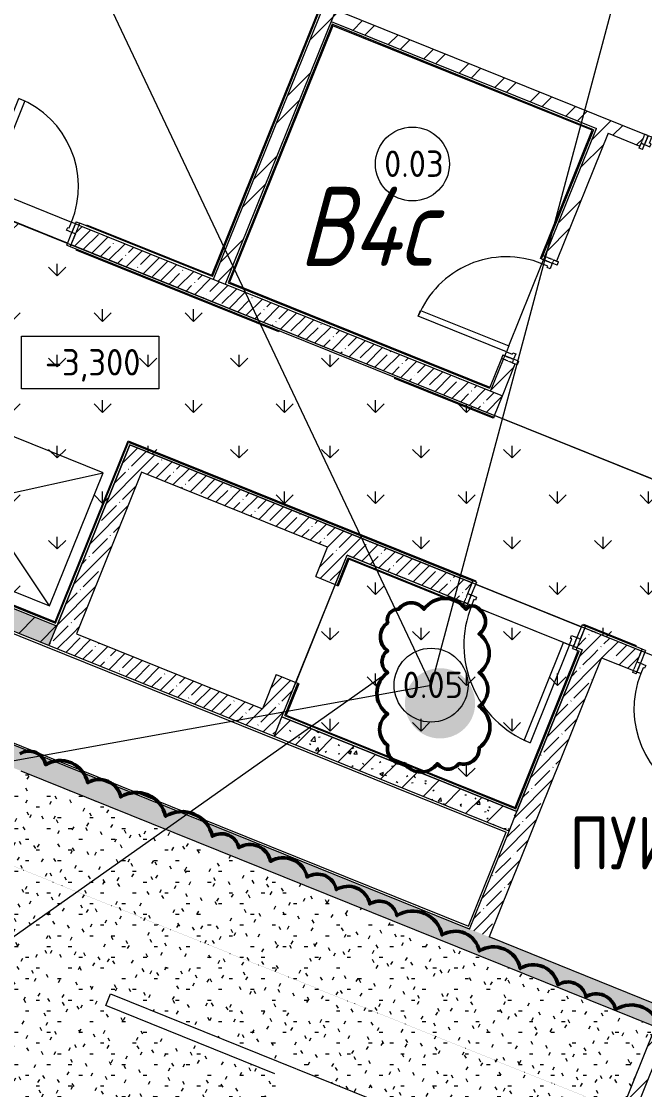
# Model space of a CAD drawing. Header units: millimetres. Extents: x -584918 to 2941280, y 3000189 to 4229862.
# Drawn here: x 215026 to 220931, y 3468986 to 3479102 of the extents above; entities that cross this region are included whole.
import ezdxf

# ---------------------------------------------------------------- set-up
doc = ezdxf.new("R2010")
doc.units = ezdxf.units.MM
doc.linetypes.add('ASVP_Линия разреза', pattern=[20, 0, -10, 0, -10])
doc.linetypes.add('ASVP_Невидимые', pattern=[5, 3, -2])
for name, color, linetype, lineweight in [('Аннотация', 7, 'Continuous', 0), ('Двери', 7, 'Continuous', 0), ('Линии', 7, 'Continuous', 0), ('Марки помещений', 7, 'Continuous', 0), ('Обобщенные модели', 7, 'Continuous', 0), ('Отметки', 7, 'Continuous', 0), ('Перекрытие', 7, 'Continuous', 0), ('Разрезы', 7, 'Continuous', 0), ('Стены внутренние', 7, 'Continuous', 0), ('Стены несущие', 7, 'Continuous', 0), ('Стены отделка', 7, 'Continuous', 0), ('Стены перегородки', 7, 'Continuous', 0), ('Стены штриховка', 7, 'Continuous', 0), ('Узлы', 7, 'Continuous', 0), ('экспертиза ДУ', 1, 'Continuous', 0), ('экспертиза ДУ категории', 1, 'Continuous', 0), ('экспертиза ДУ пояснения', 6, 'Continuous', 0), ('экспертиза условные обозначения', 1, 'Continuous', 0)]:
    doc.layers.add(name, color=color, linetype=linetype, lineweight=lineweight)
doc.styles.add('GOST Common_2', font='', dxfattribs={"height": 500})
doc.styles.add('GOST Common_5', font='', dxfattribs={"width": 0.9, "height": 500})
doc.styles.add('mytext', font='isocpeur.ttf', dxfattribs={"width": 0.8, "oblique": 14.999978})
doc.styles.get('GOST Common_2').set_extended_font_data('GOST Common')
doc.styles.get('GOST Common_5').set_extended_font_data('GOST Common')
pattern_1 = [(45, (195455.01, 3453476.28), (-114.04925, 114.04925), []), (45, (195569.06, 3453476.28), (-114.04925, 114.04925), [201.612, -40.322, 3.353, -36.97])]
pattern_2 = [(45, (195455, 3453476.28), (-235.7317, 235.7317), []), (45, (195612.16, 3453476.28), (-235.7317, 235.7317), [])]
pattern_3 = [(45, (195455, 3453476.28), (-141.4214, 141.4214), [])]
pattern_4 = [(50, (195455, 3453476.28), (364.368, -31.8783), [38.1, -419.1]), (355, (195455, 3453476.3), (-70.486, 382.1133), [30.48, -335.28]), (100.451, (195485.37, 3453473.62), (293.885, 350.2334), [32.38, -356.18]), (46.184, (195455, 3453577.9), (542.1585, -84.086), [57.15, -628.65]), (96.636, (195500.2, 3453570.9), (474.805, 494.8554), [48.57, -534.27]), (351.184, (195455, 3453577.9), (474.81, 494.85), [45.72, -502.92]), (21, (195505.8, 3453552.48), (303.2285, -204.5305), [38.1, -419.1]), (326, (195505.8, 3453552.5), (123.604, 368.376), [30.48, -335.28]), (71.451, (195531.08, 3453535.44), (426.834, 163.8427), [32.38, -356.18]), (37.5, (195455.01, 3453476.28), (6.17665, 169.11015), [16.764, -314.452, 16.764, -323.596, -336.55]), (37.5, (195455.01, 3453476.28), (6.17665, 169.11015), [-671.576, 16.764, -319.786]), (7.5, (195455, 3453476.28), (133.6389, 200.3615), [16.764, -177.292, 16.764, -306.832, -128.27]), (7.5, (195455, 3453476.28), (133.6389, 200.3615), [-517.652, 16.764, -111.506]), (327.5, (195341.72, 3453476.28), (271.1818, -11.45836), [16.764, -110.236, 16.764, -379.476, -525.78]), (327.5, (195341.72, 3453476.28), (271.1818, -11.45836), [-523.24, 16.764, -509.016]), (317.5, (195290.92, 3453476.28), (296.2585, 50.8528), [16.764, -148.336, 16.764, -246.38, -373.38]), (317.5, (195290.92, 3453476.28), (296.2585, 50.8528), [-428.244, 16.764, -356.616])]
pattern_5 = [(90, (169242.33, 3443500.9), (-431.0523, 431.0523), [114.3, -747.8046]), (45, (169242.3, 3443500.9), (-431.0523, 431.0523), [114.3, -495.3]), (135, (169242.3, 3443500.9), (-431.0523, -431.0523), [114.3, -495.3])]

# ---------------------------------------------------------------- blocks, each defined once
blk = doc.blocks.new('ASVP_ДверьПротивопожарнаяСтальная_1 полотно - EI30 1000х2000h_полотно_ Г Пр _925 в свету_-7408148-АР Этаж 00')
at = {"layer": 'Двери', "lineweight": 18}
for p, q in [((-500, 1100), (-440, 1100)), ((-500, 100), (-500, 1100)), ((-440, 1100), (-440, 100)), ((-540, 100), (-500, 100)), ((-540, 10), (-540, 100)), ((-485, 10), (-540, 10)), ((-440, 100), (-500, 100)), ((-500, 100), (-500, 40)), ((-500, 40), (-485, 40)), ((-485, 40), (-485, 10)), ((485, 40), (500, 40)), ((485, 10), (485, 40)), ((540, 10), (485, 10)), ((500, 100), (540, 100)), ((500, 40), (500, 100)), ((540, 100), (540, 10))]:
    blk.add_line(p, q, dxfattribs=at)
at = {"layer": 'Двери', "linetype": 'ASVP_Невидимые', "lineweight": 18}
for p, q in [((-575, 100), (-540, 100)), ((-575, 10), (-575, 100)), ((-540, 10), (-575, 10)), ((-540, 100), (-540, 10)), ((540, 100), (575, 100)), ((540, 10), (540, 100)), ((575, 10), (540, 10)), ((575, 100), (575, 10))]:
    blk.add_line(p, q, dxfattribs=at)
at = {"layer": 'Двери'}
blk.add_arc((-500, 100), 1000, 0, 90, dxfattribs=at)
blk = doc.blocks.new('ASVP_ДверьСтальная_1 полотно - Внутренняя 900х2000h_полотно_ Г Пр _825 в свету_-7461684-АР Этаж 00')
at = {"layer": 'Двери', "lineweight": 18}
for p, q in [((-450, 1000), (-390, 1000)), ((-450, 100), (-450, 1000)), ((-390, 1000), (-390, 100)), ((-490, 100), (-450, 100)), ((-490, 10), (-490, 100)), ((-435, 10), (-490, 10)), ((-390, 100), (-450, 100)), ((-450, 100), (-450, 40)), ((-450, 40), (-435, 40)), ((-435, 40), (-435, 10)), ((435, 40), (450, 40)), ((435, 10), (435, 40)), ((490, 10), (435, 10)), ((450, 100), (490, 100)), ((450, 40), (450, 100)), ((490, 100), (490, 10))]:
    blk.add_line(p, q, dxfattribs=at)
at = {"layer": 'Двери', "linetype": 'ASVP_Невидимые', "lineweight": 18}
for p, q in [((-525, 100), (-490, 100)), ((-525, 10), (-525, 100)), ((-490, 10), (-525, 10)), ((-490, 100), (-490, 10)), ((490, 100), (525, 100)), ((490, 10), (490, 100)), ((525, 10), (490, 10)), ((525, 100), (525, 10))]:
    blk.add_line(p, q, dxfattribs=at)
at = {"layer": 'Двери'}
blk.add_arc((-450, 100), 900, 0, 90, dxfattribs=at)
blk = doc.blocks.new('ASVP_ДверьПротивопожарнаяСтальная_2 полотна - EI15 1370х2000h_полотна_ Г Пр _1250 в свету_-5802941-АР Этаж 00')
at = {"layer": 'Двери', "lineweight": 18}
for p, q in [((-685, 1000), (-625, 1000)), ((-685, 100), (-685, 1000)), ((-625, 1000), (-625, 100)), ((685, 570), (625, 570)), ((625, 570), (625, 100)), ((685, 100), (685, 570)), ((-725, 100), (-685, 100)), ((-725, 10), (-725, 100)), ((-670, 10), (-725, 10)), ((-625, 100), (-685, 100)), ((-685, 100), (-685, 40)), ((-685, 40), (-670, 40)), ((-670, 40), (-670, 10)), ((625, 100), (685, 100)), ((685, 40), (670, 40)), ((670, 40), (670, 10)), ((670, 10), (725, 10)), ((725, 100), (685, 100)), ((685, 100), (685, 40)), ((725, 10), (725, 100))]:
    blk.add_line(p, q, dxfattribs=at)
at = {"layer": 'Двери', "linetype": 'ASVP_Невидимые', "lineweight": 18}
for p, q in [((-750, 100), (-725, 100)), ((-750, 10), (-750, 100)), ((-725, 10), (-750, 10)), ((-725, 100), (-725, 10)), ((750, 100), (725, 100)), ((725, 100), (725, 10)), ((725, 10), (750, 10)), ((750, 10), (750, 100))]:
    blk.add_line(p, q, dxfattribs=at)
at = {"layer": 'Двери'}
for centre, radius, start, end in [((-685, 100), 900, 360, 90), ((685, 100), 470, 90, 180)]:
    blk.add_arc(centre, radius, start, end, dxfattribs=at)
blk = doc.blocks.new('ASVP_ДверьСтальная_1 полотно - Внутренняя 900х2000h_полотно_ Г Л _825 в свету_-7461746-АР Этаж 00')
at = {"layer": 'Двери', "lineweight": 18}
for p, q in [((450, 960), (390, 960)), ((390, 960), (390, 60)), ((450, 60), (450, 960)), ((-450, 60), (-490, 60)), ((-490, 60), (-490, -30)), ((-450, 0), (-450, 60)), ((-435, 0), (-450, 0)), ((-435, -30), (-435, 0)), ((390, 60), (450, 60)), ((450, 0), (435, 0)), ((435, 0), (435, -30)), ((490, 60), (450, 60)), ((450, 60), (450, 0)), ((490, -30), (490, 60)), ((-490, -30), (-435, -30)), ((435, -30), (490, -30))]:
    blk.add_line(p, q, dxfattribs=at)
at = {"layer": 'Двери', "linetype": 'ASVP_Невидимые', "lineweight": 18}
for p, q in [((-490, 60), (-525, 60)), ((-525, 60), (-525, -30)), ((-490, -30), (-490, 60)), ((525, 60), (490, 60)), ((490, 60), (490, -30)), ((525, -30), (525, 60)), ((-525, -30), (-490, -30)), ((490, -30), (525, -30))]:
    blk.add_line(p, q, dxfattribs=at)
at = {"layer": 'Двери'}
blk.add_arc((450, 60), 900, 90, 180, dxfattribs=at)
blk = doc.blocks.new('ASVP_ДверьСтальная_1 полотно - Внутренняя 900х2000h_полотно_ Г Пр _825 в свету_-7461738-АР Этаж 00')
at = {"layer": 'Двери', "lineweight": 18}
for p, q in [((-450, 960), (-390, 960)), ((-450, 60), (-450, 960)), ((-390, 960), (-390, 60)), ((-490, 60), (-450, 60)), ((-490, -30), (-490, 60)), ((-390, 60), (-450, 60)), ((-450, 60), (-450, 0)), ((-450, 0), (-435, 0)), ((-435, 0), (-435, -30)), ((435, 0), (450, 0)), ((435, -30), (435, 0)), ((450, 60), (490, 60)), ((450, 0), (450, 60)), ((490, 60), (490, -30)), ((-435, -30), (-490, -30)), ((490, -30), (435, -30))]:
    blk.add_line(p, q, dxfattribs=at)
at = {"layer": 'Двери', "linetype": 'ASVP_Невидимые', "lineweight": 18}
for p, q in [((-525, 60), (-490, 60)), ((-525, -30), (-525, 60)), ((-490, 60), (-490, -30)), ((490, 60), (525, 60)), ((490, -30), (490, 60)), ((525, 60), (525, -30)), ((-490, -30), (-525, -30)), ((525, -30), (490, -30))]:
    blk.add_line(p, q, dxfattribs=at)
at = {"layer": 'Двери'}
blk.add_arc((-450, 60), 900, 0, 90, dxfattribs=at)
blk = doc.blocks.new('ASVP_ОТКОС_Оштукатуривание дверного откоса - Оштукатуривание дверного откоса-5867985-АР Этаж 00')
at = {"layer": 'Обобщенные модели'}
for p, q in [((-575, 0), (-575, 130)), ((-540, 0), (-540, 130)), ((540, 0), (540, 130)), ((575, 130), (575, 0)), ((-540, 0), (-575, 0)), ((540, 0), (575, 0))]:
    blk.add_line(p, q, dxfattribs=at)
blk = doc.blocks.new('ASVP_ОТКОС_Оштукатуривание дверного откоса - Оштукатуривание дверного откоса-6302083-АР Этаж 00')
at = {"layer": 'Обобщенные модели'}
for p, q in [((-575, 0), (-575, 20)), ((-540, 0), (-575, 0)), ((-540, 0), (-540, 20)), ((540, 0), (540, 20)), ((540, 0), (575, 0)), ((575, 20), (575, 0))]:
    blk.add_line(p, q, dxfattribs=at)
blk = doc.blocks.new('ASVP_ОТКОС_Оштукатуривание дверного откоса - Оштукатуривание дверного откоса-V10-АР Этаж 00')
at = {"layer": 'Обобщенные модели'}
for p, q in [((-525, 0), (-525, 130)), ((-490, 0), (-490, 130)), ((490, 0), (490, 130)), ((525, 130), (525, 0)), ((-490, 0), (-525, 0)), ((490, 0), (525, 0))]:
    blk.add_line(p, q, dxfattribs=at)
blk = doc.blocks.new('ASVP_ОТКОС_Оштукатуривание дверного откоса - Оштукатуривание дверного откоса-V11-АР Этаж 00')
at = {"layer": 'Обобщенные модели'}
for p, q in [((-525, 0), (-525, 20)), ((-490, 0), (-525, 0)), ((-490, 0), (-490, 20)), ((490, 0), (490, 20)), ((490, 0), (525, 0)), ((525, 20), (525, 0))]:
    blk.add_line(p, q, dxfattribs=at)
blk = doc.blocks.new('ASVP_ОТКОС_Оштукатуривание дверного откоса - Оштукатуривание дверного откоса-7461743-АР Этаж 00')
at = {"layer": 'Обобщенные модели'}
for p, q in [((-525, 0), (-525, 50)), ((-490, 0), (-525, 0)), ((-490, 0), (-490, 50)), ((490, 0), (490, 50)), ((490, 0), (525, 0)), ((525, 50), (525, 0))]:
    blk.add_line(p, q, dxfattribs=at)
blk = doc.blocks.new('ASVP_Марка_Помещение_ОдноЗначение - Номер-684784-АР Этаж 00')
at = {"layer": 'Марки помещений'}
blk.add_circle((0, 0), 3.5, dxfattribs=at)
blk = doc.blocks.new('Высотные отметки - Рамка-5093-АР Этаж 00')
at = {"layer": 'Аннотация'}
for p, q in [((-6.5, 0), (-6.5, 5)), ((-6.5, 5), (6.5, 5)), ((6.5, 5), (6.5, 0)), ((6.5, 0), (-6.5, 0))]:
    blk.add_line(p, q, dxfattribs=at)

msp = doc.modelspace()

# ---------------------------------------------------------------- hatches: boundary and pattern name
at = {"layer": 'Стены внутренние'}
h = msp.add_hatch(dxfattribs=at)
h.set_pattern_fill('FP_6', color=256, style=0, pattern_type=2)
h.set_pattern_definition(pattern_2)
h.paths.add_polyline_path([(216958.297, 3476614.408), (218976.689, 3481623.01), (218865.387, 3481667.863), (216846.995, 3476659.261), (216849.728, 3476658.16)])
h = msp.add_hatch(dxfattribs=at)
h.set_pattern_fill('FP_6', color=256, style=0, pattern_type=2)
h.set_pattern_definition(pattern_2)
h.paths.add_polyline_path([(222068.927, 3477444.33), (222113.78, 3477555.632), (221905.088, 3477639.732), (221860.235, 3477528.429), (221905.088, 3477510.354)])
h.paths.add_polyline_path([(220886.34, 3477920.894), (220931.193, 3478032.197), (218004.871, 3479211.461), (217960.018, 3479100.159), (220691.108, 3477999.57)])
h = msp.add_hatch(dxfattribs=at)
h.set_pattern_fill('FP_6', color=256, style=0, pattern_type=2)
h.set_pattern_definition(pattern_2)
h.paths.add_polyline_path([(219583.176, 3475556.621), (219704.653, 3475858.065), (219593.351, 3475902.918), (219471.874, 3475601.474)])
h.paths.add_polyline_path([(220097.118, 3476831.96), (220584.896, 3478042.372), (220473.594, 3478087.225), (219985.816, 3476876.813), (220069.293, 3476843.173)])
h = msp.add_hatch(dxfattribs=at)
h.set_pattern_fill('FP_8', color=256, style=0, pattern_type=2)
h.set_pattern_definition(pattern_1)
h.paths.add_polyline_path([(219508.421, 3475371.117), (219583.176, 3475556.621), (215571.657, 3477173.203), (215496.901, 3476987.7), (218770.418, 3475668.522)])
h.paths.add_polyline_path([(214523.007, 3477380.165), (214597.762, 3477565.669), (214574.574, 3477575.013), (214499.819, 3477389.509)])
h = msp.add_hatch(dxfattribs=at)
h.set_pattern_fill('FP_8', color=256, style=0, pattern_type=2)
h.set_pattern_definition(pattern_1)
h.paths.add_polyline_path([(223038.253, 3468773.551), (223113.008, 3468959.055), (222630.698, 3469153.418), (222555.943, 3468967.914), (222926.951, 3468818.404)])
h.paths.add_polyline_path([(221164.665, 3469528.579), (221239.42, 3469714.083), (207078.286, 3475420.808), (207003.53, 3475235.305), (221146.114, 3469536.054)])
h.paths.add_polyline_path([(206029.636, 3475627.77), (206104.391, 3475813.274), (202763.244, 3477159.706), (202688.488, 3476974.202), (206027.556, 3475628.608)])
h = msp.add_hatch(dxfattribs=at)
h.set_pattern_fill('FP_4', color=256, style=0, pattern_type=2)
h.set_pattern_definition(pattern_3)
h.paths.add_polyline_path([(215287.517, 3473190.756), (215362.273, 3473376.26), (208747.295, 3476041.997), (208672.54, 3475856.493), (214929.038, 3473335.218)])
h.paths.add_polyline_path([(207698.645, 3476248.958), (207773.4, 3476434.462), (207663.866, 3476478.603), (207589.111, 3476293.099)])
h = msp.add_hatch(dxfattribs=at)
h.set_pattern_fill('FP_5', color=256, style=0, pattern_type=2)
h.set_pattern_definition(pattern_4)
h.paths.add_polyline_path([(215287.517, 3473190.756), (215362.273, 3473376.26), (208747.295, 3476041.997), (208672.54, 3475856.493), (214929.038, 3473335.218)])
h.paths.add_polyline_path([(207698.645, 3476248.958), (207773.4, 3476434.462), (207663.866, 3476478.603), (207589.111, 3476293.099)])
h = msp.add_hatch(dxfattribs=at)
h.set_pattern_fill('FP_8', color=256, style=0, pattern_type=2)
h.set_pattern_definition(pattern_1)
h.paths.add_polyline_path([(215547.777, 3473301.504), (216239.263, 3475017.414), (216053.759, 3475092.169), (215362.273, 3473376.26), (215459.976, 3473336.887)])
h = msp.add_hatch(dxfattribs=at)
h.set_pattern_fill('FP_8', color=256, style=0, pattern_type=2)
h.set_pattern_definition(pattern_1)
h.paths.add_polyline_path([(220523.846, 3473075.162), (220598.601, 3473260.666), (220363.52, 3473355.4), (220288.765, 3473169.896), (220338.342, 3473149.917)])
h.paths.add_polyline_path([(219222.118, 3473599.739), (219296.874, 3473785.243), (216239.263, 3475017.414), (216164.507, 3474831.91), (218770.418, 3473781.767)])
h = msp.add_hatch(dxfattribs=at)
h.set_pattern_fill('FP_8', color=256, style=0, pattern_type=2)
h.set_pattern_definition(pattern_1)
h.paths.add_polyline_path([(217495.566, 3472516.574), (217626.388, 3472841.206), (217440.884, 3472915.961), (217310.062, 3472591.329)])
h.paths.add_polyline_path([(218000.164, 3473768.725), (218112.297, 3474046.98), (217926.793, 3474121.736), (217814.66, 3473843.48)])
h = msp.add_hatch(dxfattribs=at)
h.set_pattern_fill('FP_8', color=256, style=0, pattern_type=2)
h.set_pattern_definition(pattern_1)
h.paths.add_polyline_path([(217420.811, 3472331.07), (217495.566, 3472516.574), (215362.273, 3473376.26), (215287.517, 3473190.756)])
h = msp.add_hatch(dxfattribs=at)
h.set_pattern_fill('FP_8', color=256, style=0, pattern_type=2)
h.set_pattern_definition(pattern_1)
h.paths.add_polyline_path([(222286.132, 3472364.987), (222360.887, 3472550.491), (221873.94, 3472746.723), (221799.185, 3472561.22), (222100.628, 3472439.742)])
h.paths.add_polyline_path([(220825.29, 3472953.685), (220900.045, 3473139.188), (220598.601, 3473260.666), (220523.846, 3473075.162), (220691.108, 3473007.758)])
h = msp.add_hatch(dxfattribs=at)
h.set_pattern_fill('FP_8', color=256, style=0, pattern_type=2)
h.set_pattern_definition(pattern_1)
h.paths.add_polyline_path([(219458.584, 3470431.733), (220523.846, 3473075.162), (220338.342, 3473149.917), (219273.08, 3470506.488), (219423.924, 3470445.701)])
h = msp.add_hatch(dxfattribs=at)
h.set_pattern_fill('FP_4', color=256, style=0, pattern_type=2)
h.set_pattern_definition(pattern_3)
h.paths.add_polyline_path([(219646.856, 3471434.007), (219721.612, 3471619.511), (217495.566, 3472516.574), (217420.811, 3472331.07), (218770.418, 3471787.199)])
h = msp.add_hatch(dxfattribs=at)
h.set_pattern_fill('FP_5', color=256, style=0, pattern_type=2)
h.set_pattern_definition(pattern_4)
h.paths.add_polyline_path([(219646.856, 3471434.007), (219721.612, 3471619.511), (217495.566, 3472516.574), (217420.811, 3472331.07), (218770.418, 3471787.199)])
h = msp.add_hatch(dxfattribs=at)
h.set_pattern_fill('FP_6', color=256, style=0, pattern_type=2)
h.set_pattern_definition(pattern_2)
h.paths.add_polyline_path([(220592.926, 3468163.326), (221146.114, 3469536.054), (221034.812, 3469580.908), (220481.623, 3468208.18)])
at = {"layer": 'Узлы'}
h = msp.add_hatch(dxfattribs=at)
h.set_pattern_fill('FP_9', color=256, style=0, pattern_type=2)
h.set_pattern_definition([(0, (195455.01, 3453476.28), (406.4, 101.6), [33.528, -271.272, 33.528, -271.272, -1625.6]), (0, (195455.01, 3453476.28), (406.4, 101.6), [-609.6, 33.528, -576.072, 33.528, -271.272, -711.2]), (0, (195455.01, 3453476.28), (406.4, 101.6), [-1524, 33.528, -169.672, 33.528, -474.472]), (120, (195607.41, 3453527.08), (-291.18818, 301.15272), [33.528, -271.272, 33.528, -271.272, -1625.6]), (120, (195607.41, 3453527.08), (-291.18818, 301.15272), [-609.6, 33.528, -576.072, 33.528, -271.272, -711.2]), (120, (195607.41, 3453527.08), (-291.18818, 301.15272), [-1524, 33.528, -169.672, 33.528, -474.472]), (240, (195658.21, 3453730.28), (-115.21182, -402.75272), [33.528, -271.272, 33.528, -271.272, -1625.6]), (240, (195658.21, 3453730.28), (-115.21182, -402.75272), [-609.6, 33.528, -576.072, 33.528, -271.272, -711.2]), (240, (195658.21, 3453730.28), (-115.21182, -402.75272), [-1524, 33.528, -169.672, 33.528, -474.472])])
h.paths.add_polyline_path([(217523.411, 3467330.256), (217483.944, 3468083.325), (217315.544, 3468205.675), (217624.544, 3468221.869), (217470.831, 3468333.548), (217428.746, 3469136.563), (215825.832, 3469782.513), (215870.685, 3469893.816), (220421.819, 3468059.777), (221034.812, 3469580.908), (215024.49, 3472002.978), (213753.65, 3468849.414), (216966.918, 3467554.515)])
at = {"layer": 'экспертиза ДУ', "lineweight": 0}
h = msp.add_hatch(color=5, dxfattribs=at)
edge = h.paths.add_edge_path()
edge.add_arc((218993.013, 3472643.992), 332.544, 0, 360)
at = {"layer": 'экспертиза условные обозначения'}
h = msp.add_hatch(dxfattribs=at)
h.set_pattern_fill('GRASS', color=3, scale=24)
h.set_pattern_definition(pattern_5)
h.paths.add_polyline_path([(224331.519, 3473427.481), (222571.033, 3469058.867), (221179.754, 3469619.531), (222360.887, 3472550.491), (216053.759, 3475092.169), (215362.273, 3473376.26), (213228.979, 3474235.945), (213920.465, 3475951.855), (213734.962, 3476026.61), (213043.476, 3474310.7), (208754.578, 3476039.062), (207663.866, 3476478.603), (208228.268, 3477879.156), (207111.508, 3478318.412), (207261.018, 3478689.42), (207158.991, 3478730.535), (207719.655, 3480121.814)])
h = msp.add_hatch(dxfattribs=at)
h.set_pattern_fill('GRASS', color=4, scale=24)
h.set_pattern_definition(pattern_5)
h.paths.add_polyline_path([(218112.297, 3474046.98), (220338.342, 3473149.917), (219721.612, 3471619.511), (217495.566, 3472516.574)])

# ---------------------------------------------------------------- linework, layer by layer
at = {"layer": 'Линии'}
for p, q in [((215799.898, 3474827.902), (213958.773, 3475569.848)), ((215291.563, 3473566.476), (213958.773, 3475569.848)), ((213450.438, 3474308.422), (215799.898, 3474827.902)), ((215291.563, 3473566.476), (215799.898, 3474827.902)), ((213450.438, 3474308.422), (215291.563, 3473566.476)), ((221034.812, 3469580.908), (215024.49, 3472002.978)), ((215825.832, 3469782.513), (215870.685, 3469893.816)), ((215870.685, 3469893.816), (220421.819, 3468059.777)), ((217428.746, 3469136.563), (215825.832, 3469782.513)), ((220421.819, 3468059.777), (221034.812, 3469580.908))]:
    msp.add_line(p, q, dxfattribs=at)
at = {"layer": 'Перекрытие'}
for p, q in [((214722.977, 3477515.209), (215502.093, 3477201.237)), ((215464.438, 3477000.782), (214555.47, 3477367.083)), ((219643.811, 3476028.133), (219957.783, 3476807.249)), ((220992.451, 3474773.075), (219508.421, 3475371.117)), ((219329.337, 3473772.16), (220331.057, 3473368.482)), ((218000.164, 3473768.725), (217626.388, 3472841.206)), ((220163.55, 3473220.356), (219291.682, 3473571.706))]:
    msp.add_line(p, q, dxfattribs=at)
at = {"layer": 'Разрезы', "linetype": 'ASVP_Линия разреза'}
msp.add_line((165404.223, 3491069.08), (233215.64, 3463742.091), dxfattribs=at)
at = {"layer": 'Стены внутренние'}
for p, q in [((216830.383, 3476698.3), (218788.971, 3481558.499)), ((217976.63, 3479061.12), (216997.336, 3476631.02)), ((220434.555, 3478070.613), (217976.63, 3479061.12)), ((219944.908, 3476855.563), (220434.555, 3478070.613)), ((215639.421, 3477167.458), (215643.159, 3477176.734)), ((215643.159, 3477176.734), (216830.383, 3476698.3)), ((215549.715, 3476944.854), (215545.977, 3476935.579)), ((217465.941, 3476161.862), (215545.977, 3476935.579)), ((219954.183, 3476851.825), (219944.908, 3476855.563)), ((216997.336, 3476631.02), (219464.537, 3475636.775)), ((217469.679, 3476171.137), (217465.941, 3476161.862)), ((218564.151, 3475730.081), (218560.413, 3475720.806)), ((219497.207, 3475343.292), (218560.413, 3475720.806)), ((219500.945, 3475352.567), (219497.207, 3475343.292)), ((215345.66, 3473415.298), (216037.147, 3475131.208)), ((216037.147, 3475131.208), (219331.275, 3473803.724)), ((213268.018, 3474252.557), (215345.66, 3473415.298)), ((218128.909, 3474007.941), (218027.99, 3473757.511)), ((219196.992, 3473577.52), (218128.909, 3474007.941)), ((219327.537, 3473794.449), (219331.275, 3473803.724)), ((218018.715, 3473761.249), (218027.99, 3473757.511)), ((219200.73, 3473586.795), (219196.992, 3473577.52)), ((220347.808, 3473383.295), (220351.546, 3473392.57)), ((220351.546, 3473392.57), (220850.97, 3473191.309)), ((220847.232, 3473182.034), (220850.97, 3473191.309)), ((219704.999, 3471658.55), (220299.304, 3473133.305)), ((220295.202, 3473145.739), (220291.465, 3473136.464)), ((220299.304, 3473133.305), (220291.465, 3473136.464)), ((217654.213, 3472829.992), (217534.605, 3472533.186)), ((217644.938, 3472833.73), (217654.213, 3472829.992)), ((217534.605, 3472533.186), (219704.999, 3471658.55))]:
    msp.add_line(p, q, dxfattribs=at)
at = {"layer": 'Стены несущие'}
for p, q in [((215571.657, 3477173.203), (219583.176, 3475556.621)), ((215496.901, 3476987.7), (215538.017, 3477089.727)), ((215496.901, 3476987.7), (219508.421, 3475371.117)), ((219646.856, 3471434.007), (208672.54, 3475856.493)), ((219508.421, 3475371.117), (219583.176, 3475556.621)), ((219273.08, 3470506.488), (207215.334, 3475365.58)), ((215362.273, 3473376.26), (216053.759, 3475092.169)), ((216053.759, 3475092.169), (219296.874, 3473785.243)), ((216164.507, 3474831.91), (215547.777, 3473301.504)), ((217926.793, 3474121.736), (216164.507, 3474831.91)), ((215362.273, 3473376.26), (213228.979, 3474235.945)), ((217814.66, 3473843.48), (217926.793, 3474121.736)), ((218000.164, 3473768.725), (218112.297, 3474046.98)), ((219222.118, 3473599.739), (218112.297, 3474046.98)), ((217814.66, 3473843.48), (218000.164, 3473768.725)), ((219255.758, 3473683.215), (219296.874, 3473785.243)), ((215547.777, 3473301.504), (217310.062, 3472591.329)), ((220322.405, 3473253.373), (220363.52, 3473355.4)), ((220900.045, 3473139.188), (220363.52, 3473355.4)), ((220338.342, 3473149.917), (220288.765, 3473169.896)), ((220523.846, 3473075.162), (219458.584, 3470431.733)), ((219721.612, 3471619.511), (220338.342, 3473149.917)), ((220523.846, 3473075.162), (220825.29, 3472953.685)), ((220858.93, 3473037.161), (220900.045, 3473139.188)), ((217440.884, 3472915.961), (217310.062, 3472591.329)), ((217440.884, 3472915.961), (217626.388, 3472841.206)), ((217495.566, 3472516.574), (217626.388, 3472841.206)), ((217495.566, 3472516.574), (219721.612, 3471619.511)), ((219273.08, 3470506.488), (219646.856, 3471434.007)), ((221035.366, 3469796.313), (219458.584, 3470431.733))]:
    msp.add_line(p, q, dxfattribs=at)
at = {"layer": 'Стены отделка'}
for p, q in [((216835.92, 3476685.287), (218801.983, 3481564.036)), ((217971.093, 3479074.133), (216984.323, 3476625.483)), ((220447.568, 3478076.15), (217971.093, 3479074.133)), ((220447.568, 3478076.15), (219967.266, 3476884.288)), ((215571.657, 3477173.203), (215579.132, 3477191.754)), ((216835.92, 3476685.287), (215579.132, 3477191.754)), ((215496.901, 3476987.7), (215489.426, 3476969.149)), ((215489.426, 3476969.149), (219500.945, 3475352.567)), ((219985.816, 3476876.813), (219967.266, 3476884.288)), ((216984.323, 3476625.483), (219460.799, 3475627.5)), ((219574.801, 3475910.393), (219460.799, 3475627.5)), ((219593.351, 3475902.918), (219574.801, 3475910.393)), ((208665.064, 3475837.943), (219620.83, 3471422.932)), ((207241.36, 3475376.655), (219262.005, 3470532.514)), ((219508.421, 3475371.117), (219500.945, 3475352.567)), ((215351.198, 3473402.285), (216042.684, 3475118.195)), ((216042.684, 3475118.195), (219304.349, 3473803.793)), ((213255.005, 3474247.02), (215351.198, 3473402.285)), ((218018.715, 3473761.249), (218123.372, 3474020.954)), ((218123.372, 3474020.954), (219214.643, 3473581.188)), ((219296.874, 3473785.243), (219304.349, 3473803.793)), ((218000.164, 3473768.725), (218018.715, 3473761.249)), ((219222.118, 3473599.739), (219214.643, 3473581.188)), ((220363.52, 3473355.4), (220370.996, 3473373.95)), ((220907.521, 3473157.739), (220370.996, 3473373.95)), ((220288.765, 3473169.896), (220281.29, 3473151.346)), ((219710.537, 3471645.537), (220312.316, 3473138.842)), ((220281.29, 3473151.346), (220312.316, 3473138.842)), ((220900.045, 3473139.188), (220907.521, 3473157.739)), ((217521.592, 3472527.649), (217644.938, 3472833.73)), ((217626.388, 3472841.206), (217644.938, 3472833.73)), ((217521.592, 3472527.649), (219710.537, 3471645.537)), ((219262.005, 3470532.514), (219620.83, 3471422.932))]:
    msp.add_line(p, q, dxfattribs=at)
at = {"layer": 'Стены перегородки'}
for p, q in [((216846.995, 3476659.261), (218865.387, 3481667.863)), ((218976.689, 3481623.01), (216958.297, 3476614.408)), ((218004.871, 3479211.461), (220931.193, 3478032.197)), ((217960.018, 3479100.159), (220473.594, 3478087.225)), ((219985.816, 3476876.813), (220473.594, 3478087.225)), ((220584.896, 3478042.372), (220097.118, 3476831.96)), ((220584.896, 3478042.372), (220886.34, 3477920.894)), ((220886.34, 3477920.894), (220897.553, 3477948.72)), ((220069.293, 3476843.173), (220097.118, 3476831.96)), ((219471.874, 3475601.474), (219593.351, 3475902.918)), ((219583.176, 3475556.621), (219704.653, 3475858.065)), ((219676.828, 3475869.278), (219704.653, 3475858.065)), ((221146.114, 3469536.054), (220548.072, 3468052.024))]:
    msp.add_line(p, q, dxfattribs=at)
at = {"layer": 'Стены штриховка'}
for p, q in [((215287.517, 3473190.756), (215362.273, 3473376.26)), ((217420.811, 3472331.07), (217495.566, 3472516.574)), ((219646.856, 3471434.007), (219721.612, 3471619.511))]:
    msp.add_line(p, q, dxfattribs=at)
at = {"layer": 'экспертиза ДУ'}
msp.add_lwpolyline([(132163.428, 3457150.922), (218907.742, 3472816.14)], dxfattribs=at)
at = {"layer": 'экспертиза ДУ пояснения'}
for points in [[(232940.59, 3525365.27), (218907.742, 3472816.14)], [(195502.019, 3522248.046), (218907.742, 3472816.14)], [(218496.68, 3472934.62), (167273.099, 3436762.638)]]:
    msp.add_lwpolyline(points, dxfattribs=at)
at = {"layer": 'экспертиза ДУ пояснения', "lineweight": 50}
msp.add_lwpolyline([(219363.284, 3473534.243, -0.52056705), (219363.284, 3473300.557, -0.52056705), (219363.284, 3472934.2, -0.52056705), (219363.284, 3472615.612, -0.52056705), (219363.284, 3472224.041, -0.52056705), (219170.893, 3472073.941, -0.52056705), (218967.426, 3472073.941, -0.52056705), (218658.133, 3472073.941, -0.52056705), (218496.68, 3472248.076, -0.52056705), (218496.68, 3472543.293, -0.52056705), (218496.68, 3472934.62, -0.52056705), (218496.68, 3473141.053, -0.52056705), (218496.68, 3473406.57, -0.52056705), (218599.77, 3473534.243, -0.52056705), (218840.067, 3473534.243, -0.52056705), (219237.821, 3473534.243, -0.52056705)], format="xyb", close=True, dxfattribs=at)
msp.add_lwpolyline([(221084.602, 3469560.98, 0.52056705), (220655.92, 3469744.98, 0.52056705), (220375.716, 3469865.25, 0.52056705), (220110.724, 3469978.991, 0.52056705), (219752.713, 3470132.657, 0.52056705), (219365.672, 3470298.784, 0.52056705), (219012.77, 3470450.257, 0.52056705), (218584.821, 3470633.942, 0.52056705), (218326.806, 3470744.688, 0.52056705), (218011.393, 3470880.07, 0.52056705), (217733.485, 3470999.355, 0.52056705), (217387.814, 3471147.724, 0.52056705), (217086.387, 3471277.104, 0.52056705), (216836.112, 3471384.528, 0.52056705), (216392.959, 3471574.739, 0.52056705), (215967.695, 3471757.272, 0.52056705), (215654.84, 3471891.556, 0.52056705), (215256.633, 3472062.475, 0.52056705), (215012.904, 3472167.089, 0.52056705)], format="xyb", dxfattribs=at)
at = {"layer": 'экспертиза условные обозначения', "color": 3}
msp.add_lwpolyline([(224331.519, 3473427.481), (224331.519, 3473427.481), (222571.033, 3469058.867), (221179.754, 3469619.531), (222360.887, 3472550.491), (216053.759, 3475092.169), (215362.273, 3473376.26), (213228.979, 3474235.945), (213920.465, 3475951.855), (213734.962, 3476026.61), (213043.476, 3474310.7), (208754.578, 3476039.062), (207663.866, 3476478.603), (208228.268, 3477879.156), (207111.508, 3478318.412), (207261.018, 3478689.42), (207158.991, 3478730.535), (207719.655, 3480121.814), (224331.519, 3473427.481)], dxfattribs=at)
at = {"layer": 'экспертиза условные обозначения', "color": 4}
msp.add_lwpolyline([(218112.297, 3474046.98), (220338.342, 3473149.917), (219721.612, 3471619.511), (217495.566, 3472516.574), (218112.297, 3474046.98)], dxfattribs=at)

# ---------------------------------------------------------------- block references
at = {"layer": 'Двери'}
for name, p, rotation in [('ASVP_ДверьСтальная_1 полотно - Внутренняя 900х2000h_полотно_ Г Л _825 в свету_-7461746-АР Этаж 00', (221395.714, 3477780.313), 338.0513009164575), ('ASVP_ДверьСтальная_1 полотно - Внутренняя 900х2000h_полотно_ Г Пр _825 в свету_-7461684-АР Этаж 00', (215047.332, 3477276.684), 338.0513009164577), ('ASVP_ДверьСтальная_1 полотно - Внутренняя 900х2000h_полотно_ Г Пр _825 в свету_-7461738-АР Этаж 00', (219845.235, 3476367.439), 68.05130091645749), ('ASVP_ДверьПротивопожарнаяСтальная_1 полотно - EI30 1000х2000h_полотно_ Г Пр _925 в свету_-7408148-АР Этаж 00', (219792.819, 3473477.569), 158.0513009164568), ('ASVP_ДверьСтальная_1 полотно - Внутренняя 900х2000h_полотно_ Г Пр _825 в свету_-7461684-АР Этаж 00', (221349.615, 3472850.204), 158.0513009164566), ('ASVP_ДверьПротивопожарнаяСтальная_2 полотна - EI15 1370х2000h_полотна_ Г Пр _1250 в свету_-5802941-АР Этаж 00', (221897.682, 3469340.999), 158.0513009164568)]:
    msp.add_blockref(name, p, dxfattribs=dict(at, rotation=rotation))
at = {"layer": 'Марки помещений', "xscale": 99.99999999999993, "yscale": 99.99999999999993, "zscale": 99.99999999999993}
for p in [(218731.134, 3477751.069), (218907.742, 3472816.14)]:
    msp.add_blockref('ASVP_Марка_Помещение_ОдноЗначение - Номер-684784-АР Этаж 00', p, dxfattribs=at)
at = {"layer": 'Обобщенные модели'}
for name, p, rotation in [('ASVP_ОТКОС_Оштукатуривание дверного откоса - Оштукатуривание дверного откоса-7461743-АР Этаж 00', (221365.812, 3477706.112), 338.0513009164575), ('ASVP_ОТКОС_Оштукатуривание дверного откоса - Оштукатуривание дверного откоса-V11-АР Этаж 00', (215092.185, 3477387.986), 158.0513009164575), ('ASVP_ОТКОС_Оштукатуривание дверного откоса - Оштукатуривание дверного откоса-V10-АР Этаж 00', (215002.478, 3477165.382), 338.0513009164577), ('ASVP_ОТКОС_Оштукатуривание дверного откоса - Оштукатуривание дверного откоса-V11-АР Этаж 00', (219771.033, 3476397.341), 248.0513009164573), ('ASVP_ОТКОС_Оштукатуривание дверного откоса - Оштукатуривание дверного откоса-7461743-АР Этаж 00', (219919.436, 3476337.537), 68.05130091645749), ('ASVP_ОТКОС_Оштукатуривание дверного откоса - Оштукатуривание дверного откоса-5867985-АР Этаж 00', (219837.673, 3473588.872), 158.0513009164568), ('ASVP_ОТКОС_Оштукатуривание дверного откоса - Оштукатуривание дверного откоса-6302083-АР Этаж 00', (219747.966, 3473366.267), 338.0513009164566), ('ASVP_ОТКОС_Оштукатуривание дверного откоса - Оштукатуривание дверного откоса-V10-АР Этаж 00', (221394.468, 3472961.506), 158.0513009164566), ('ASVP_ОТКОС_Оштукатуривание дверного откоса - Оштукатуривание дверного откоса-V11-АР Этаж 00', (221304.762, 3472738.902), 338.0513009164564)]:
    msp.add_blockref(name, p, dxfattribs=dict(at, rotation=rotation))
at = {"layer": 'Отметки', "xscale": 99.99999999999993, "yscale": 99.99999999999993, "zscale": 99.99999999999993}
msp.add_blockref('Высотные отметки - Рамка-5093-АР Этаж 00', (215678.054, 3475622.049), dxfattribs=at)

# ---------------------------------------------------------------- texts
at = {"layer": 'Аннотация', "insert": (220218.835, 3471571.268), "char_height": 500, "width": 1320.37931, "attachment_point": 1, "style": 'GOST Common_5'}
msp.add_mtext('ПУИ', dxfattribs=at)
at = {"layer": 'Марки помещений', "char_height": 250, "width": 663.79725, "attachment_point": 1, "style": 'GOST Common_2'}
for s, insert in [('0.03', (218462.477, 3477878.794)), ('0.05', (218639.085, 3472943.865))]:
    msp.add_mtext(s, dxfattribs=dict(at, insert=insert))
at = {"layer": 'Отметки', "insert": (215249.378, 3475998.756), "char_height": 250, "width": 1028.82257, "attachment_point": 1, "line_spacing_factor": 1.022761, "style": 'GOST Common_2'}
msp.add_mtext('-3,300', dxfattribs=at)
at = {"layer": 'экспертиза ДУ категории', "lineweight": 50, "insert": (217655.127, 3477534.954), "char_height": 750, "attachment_point": 1, "style": 'mytext'}
msp.add_mtext_dynamic_manual_height_columns('В4{\\Q15;с}', width=2459.42723, gutter_width=17359.771, heights=[0], dxfattribs=at)

doc.saveas('drawing.dxf')
